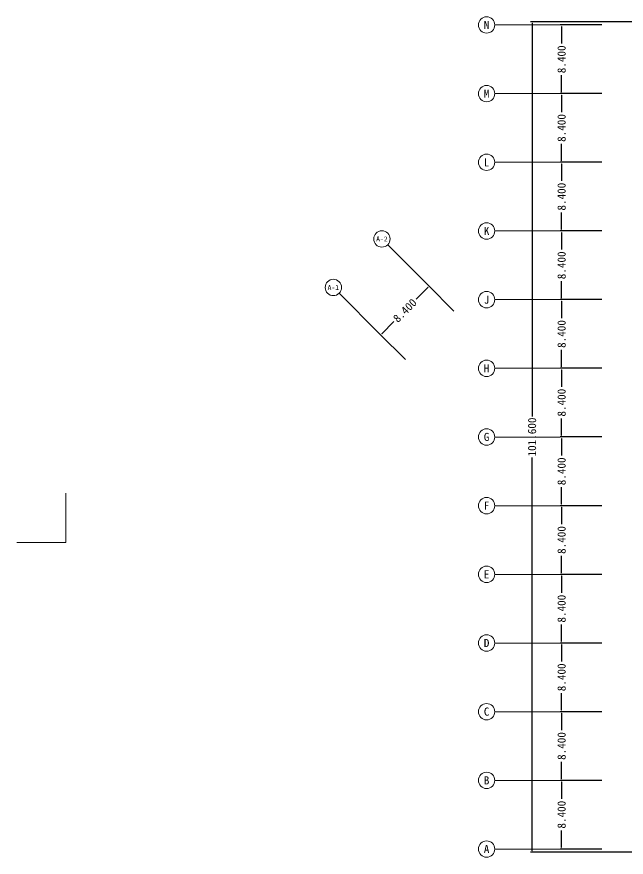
# Model space of a CAD drawing. Header units: metres. Extents: x -302 to 587, y -65 to 94.
# Drawn here: x 138.9 to 213.5, y -33.2 to 69.6 of the extents above; entities that cross this region are included whole.
import ezdxf

# ---------------------------------------------------------------- set-up
doc = ezdxf.new("R2010")
doc.units = ezdxf.units.M
doc.layers.add('PUB_TEXT', color=7, linetype='Continuous', lineweight=9)
doc.styles.add('mystyle', font='', dxfattribs={"height": 1})
doc.styles.get('mystyle').set_extended_font_data('SimSun')
doc.dimstyles.new('myyyy', dxfattribs={"dimtxt": 1, "dimasz": 0.18, "dimexe": 0.18, "dimexo": 0.0625, "dimgap": 0.09, "dimtad": 0, "dimtoh": 1, "dimdec": 3, "dimrnd": 0.001, "dimzin": 0, "dimdsep": 46, "dimtxsty": 'Standard', "dimcen": 0.09, "dimadec": 0, "dimazin": 0, "dimtfac": 1, "dimtdec": 3, "dimtofl": 0, "dimtmove": 0, "dimatfit": 3, "dimfxl": 1, "dimtolj": 1, "dimtzin": 0, "dimarcsym": 0})

# ---------------------------------------------------------------- blocks, each defined once
blk = doc.blocks.new('*D91')
at = {"layer": 'Defpoints', "color": 0, "ltscale": 0.05, "transparency": 16777216}
for p in [(210.55, 68.56), (205.58, 60.16), (210.55, 60.16)]:
    blk.add_point(p, dxfattribs=at)
at = {"layer": 'PUB_TEXT', "color": 0, "lineweight": -2, "ltscale": 0.05, "transparency": 16777216}
for p, q in [((210.49, 68.56), (205.4, 68.56)), ((205.58, 68.38), (205.58, 66.28)), ((205.58, 60.34), (205.58, 62.44)), ((210.49, 60.16), (205.4, 60.16))]:
    blk.add_line(p, q, dxfattribs=at)
at = {"layer": 'PUB_TEXT', "color": 0, "ltscale": 0.05, "transparency": 16777216}
for points in [[(205.55, 68.38), (205.61, 68.38), (205.58, 68.56)], [(205.55, 60.34), (205.61, 60.34), (205.58, 60.16)]]:
    blk.add_solid(points, dxfattribs=at)
at = {"layer": 'PUB_TEXT', "color": 0, "ltscale": 0.05, "transparency": 16777216, "insert": (205.58, 64.36), "char_height": 1, "attachment_point": 5, "rotation": 90}
blk.add_mtext('\\A1;8.400', dxfattribs=at)
blk = doc.blocks.new('*D83')
at = {"layer": 'Defpoints', "color": 0, "ltscale": 0.05, "transparency": 16777216}
for p in [(210.55, 60.16), (205.58, 51.76), (210.55, 51.76)]:
    blk.add_point(p, dxfattribs=at)
at = {"layer": 'PUB_TEXT', "color": 0, "lineweight": -2, "ltscale": 0.05, "transparency": 16777216}
for p, q in [((210.49, 60.16), (205.4, 60.16)), ((205.58, 59.98), (205.58, 57.88)), ((205.58, 51.94), (205.58, 54.04)), ((210.49, 51.76), (205.4, 51.76))]:
    blk.add_line(p, q, dxfattribs=at)
at = {"layer": 'PUB_TEXT', "color": 0, "ltscale": 0.05, "transparency": 16777216}
for points in [[(205.55, 59.98), (205.61, 59.98), (205.58, 60.16)], [(205.55, 51.94), (205.61, 51.94), (205.58, 51.76)]]:
    blk.add_solid(points, dxfattribs=at)
at = {"layer": 'PUB_TEXT', "color": 0, "ltscale": 0.05, "transparency": 16777216, "insert": (205.58, 55.96), "char_height": 1, "attachment_point": 5, "rotation": 90}
blk.add_mtext('\\A1;8.400', dxfattribs=at)
blk = doc.blocks.new('*D84')
at = {"layer": 'Defpoints', "color": 0, "ltscale": 0.05, "transparency": 16777216}
for p in [(210.55, 51.76), (205.58, 43.36), (210.55, 43.36)]:
    blk.add_point(p, dxfattribs=at)
at = {"layer": 'PUB_TEXT', "color": 0, "lineweight": -2, "ltscale": 0.05, "transparency": 16777216}
for p, q in [((210.49, 51.76), (205.4, 51.76)), ((205.58, 51.58), (205.58, 49.48)), ((205.58, 43.54), (205.58, 45.64)), ((210.49, 43.36), (205.4, 43.36))]:
    blk.add_line(p, q, dxfattribs=at)
at = {"layer": 'PUB_TEXT', "color": 0, "ltscale": 0.05, "transparency": 16777216}
for points in [[(205.55, 51.58), (205.61, 51.58), (205.58, 51.76)], [(205.55, 43.54), (205.61, 43.54), (205.58, 43.36)]]:
    blk.add_solid(points, dxfattribs=at)
at = {"layer": 'PUB_TEXT', "color": 0, "ltscale": 0.05, "transparency": 16777216, "insert": (205.58, 47.56), "char_height": 1, "attachment_point": 5, "rotation": 90}
blk.add_mtext('\\A1;8.400', dxfattribs=at)
blk = doc.blocks.new('*D85')
at = {"layer": 'Defpoints', "color": 0, "ltscale": 0.05, "transparency": 16777216}
for p in [(210.55, 43.36), (205.58, 34.96), (210.55, 34.96)]:
    blk.add_point(p, dxfattribs=at)
at = {"layer": 'PUB_TEXT', "color": 0, "lineweight": -2, "ltscale": 0.05, "transparency": 16777216}
for p, q in [((210.49, 43.36), (205.4, 43.36)), ((205.58, 43.18), (205.58, 41.08)), ((205.58, 35.14), (205.58, 37.24)), ((210.49, 34.96), (205.4, 34.96))]:
    blk.add_line(p, q, dxfattribs=at)
at = {"layer": 'PUB_TEXT', "color": 0, "ltscale": 0.05, "transparency": 16777216}
for points in [[(205.55, 43.18), (205.61, 43.18), (205.58, 43.36)], [(205.55, 35.14), (205.61, 35.14), (205.58, 34.96)]]:
    blk.add_solid(points, dxfattribs=at)
at = {"layer": 'PUB_TEXT', "color": 0, "ltscale": 0.05, "transparency": 16777216, "insert": (205.58, 39.16), "char_height": 1, "attachment_point": 5, "rotation": 90}
blk.add_mtext('\\A1;8.400', dxfattribs=at)
blk = doc.blocks.new('*D86')
at = {"layer": 'Defpoints', "color": 0, "ltscale": 0.05, "transparency": 16777216}
for p in [(210.55, 34.96), (205.58, 26.56), (210.55, 26.56)]:
    blk.add_point(p, dxfattribs=at)
at = {"layer": 'PUB_TEXT', "color": 0, "lineweight": -2, "ltscale": 0.05, "transparency": 16777216}
for p, q in [((210.49, 34.96), (205.4, 34.96)), ((205.58, 34.78), (205.58, 32.68)), ((205.58, 26.74), (205.58, 28.84)), ((210.49, 26.56), (205.4, 26.56))]:
    blk.add_line(p, q, dxfattribs=at)
at = {"layer": 'PUB_TEXT', "color": 0, "ltscale": 0.05, "transparency": 16777216}
for points in [[(205.55, 34.78), (205.61, 34.78), (205.58, 34.96)], [(205.55, 26.74), (205.61, 26.74), (205.58, 26.56)]]:
    blk.add_solid(points, dxfattribs=at)
at = {"layer": 'PUB_TEXT', "color": 0, "ltscale": 0.05, "transparency": 16777216, "insert": (205.58, 30.76), "char_height": 1, "attachment_point": 5, "rotation": 90}
blk.add_mtext('\\A1;8.400', dxfattribs=at)
blk = doc.blocks.new('*D87')
at = {"layer": 'Defpoints', "color": 0, "ltscale": 0.05, "transparency": 16777216}
for p in [(210.55, 26.56), (205.58, 18.16), (210.55, 18.16)]:
    blk.add_point(p, dxfattribs=at)
at = {"layer": 'PUB_TEXT', "color": 0, "lineweight": -2, "ltscale": 0.05, "transparency": 16777216}
for p, q in [((210.49, 26.56), (205.4, 26.56)), ((205.58, 26.38), (205.58, 24.28)), ((205.58, 18.34), (205.58, 20.44)), ((210.49, 18.16), (205.4, 18.16))]:
    blk.add_line(p, q, dxfattribs=at)
at = {"layer": 'PUB_TEXT', "color": 0, "ltscale": 0.05, "transparency": 16777216}
for points in [[(205.55, 26.38), (205.61, 26.38), (205.58, 26.56)], [(205.55, 18.34), (205.61, 18.34), (205.58, 18.16)]]:
    blk.add_solid(points, dxfattribs=at)
at = {"layer": 'PUB_TEXT', "color": 0, "ltscale": 0.05, "transparency": 16777216, "insert": (205.58, 22.36), "char_height": 1, "attachment_point": 5, "rotation": 90}
blk.add_mtext('\\A1;8.400', dxfattribs=at)
blk = doc.blocks.new('*D88')
at = {"layer": 'Defpoints', "color": 0, "ltscale": 0.05, "transparency": 16777216}
for p in [(210.55, 18.16), (205.58, 9.76), (210.55, 9.76)]:
    blk.add_point(p, dxfattribs=at)
at = {"layer": 'PUB_TEXT', "color": 0, "lineweight": -2, "ltscale": 0.05, "transparency": 16777216}
for p, q in [((210.49, 18.16), (205.4, 18.16)), ((205.58, 17.98), (205.58, 15.88)), ((205.58, 9.94), (205.58, 12.04)), ((210.49, 9.76), (205.4, 9.76))]:
    blk.add_line(p, q, dxfattribs=at)
at = {"layer": 'PUB_TEXT', "color": 0, "ltscale": 0.05, "transparency": 16777216}
for points in [[(205.55, 17.98), (205.61, 17.98), (205.58, 18.16)], [(205.55, 9.94), (205.61, 9.94), (205.58, 9.76)]]:
    blk.add_solid(points, dxfattribs=at)
at = {"layer": 'PUB_TEXT', "color": 0, "ltscale": 0.05, "transparency": 16777216, "insert": (205.58, 13.96), "char_height": 1, "attachment_point": 5, "rotation": 90}
blk.add_mtext('\\A1;8.400', dxfattribs=at)
blk = doc.blocks.new('*D89')
at = {"layer": 'Defpoints', "color": 0, "ltscale": 0.05, "transparency": 16777216}
for p in [(210.55, 9.76), (205.58, 1.36), (210.55, 1.36)]:
    blk.add_point(p, dxfattribs=at)
at = {"layer": 'PUB_TEXT', "color": 0, "lineweight": -2, "ltscale": 0.05, "transparency": 16777216}
for p, q in [((210.49, 9.76), (205.4, 9.76)), ((205.58, 9.58), (205.58, 7.48)), ((205.58, 1.54), (205.58, 3.64)), ((210.49, 1.36), (205.4, 1.36))]:
    blk.add_line(p, q, dxfattribs=at)
at = {"layer": 'PUB_TEXT', "color": 0, "ltscale": 0.05, "transparency": 16777216}
for points in [[(205.55, 9.58), (205.61, 9.58), (205.58, 9.76)], [(205.55, 1.54), (205.61, 1.54), (205.58, 1.36)]]:
    blk.add_solid(points, dxfattribs=at)
at = {"layer": 'PUB_TEXT', "color": 0, "ltscale": 0.05, "transparency": 16777216, "insert": (205.58, 5.56), "char_height": 1, "attachment_point": 5, "rotation": 90}
blk.add_mtext('\\A1;8.400', dxfattribs=at)
blk = doc.blocks.new('*D79')
at = {"layer": 'Defpoints', "color": 0, "ltscale": 0.05, "transparency": 16777216}
for p in [(210.55, 1.36), (205.58, -7.04), (210.55, -7.04)]:
    blk.add_point(p, dxfattribs=at)
at = {"layer": 'PUB_TEXT', "color": 0, "lineweight": -2, "ltscale": 0.05, "transparency": 16777216}
for p, q in [((210.49, 1.36), (205.4, 1.36)), ((205.58, 1.18), (205.58, -0.92)), ((205.58, -6.86), (205.58, -4.76)), ((210.49, -7.04), (205.4, -7.04))]:
    blk.add_line(p, q, dxfattribs=at)
at = {"layer": 'PUB_TEXT', "color": 0, "ltscale": 0.05, "transparency": 16777216}
for points in [[(205.55, 1.18), (205.61, 1.18), (205.58, 1.36)], [(205.55, -6.86), (205.61, -6.86), (205.58, -7.04)]]:
    blk.add_solid(points, dxfattribs=at)
at = {"layer": 'PUB_TEXT', "color": 0, "ltscale": 0.05, "transparency": 16777216, "insert": (205.58, -2.84), "char_height": 1, "attachment_point": 5, "rotation": 90}
blk.add_mtext('\\A1;8.400', dxfattribs=at)
blk = doc.blocks.new('*D80')
at = {"layer": 'Defpoints', "color": 0, "ltscale": 0.05, "transparency": 16777216}
for p in [(210.55, -7.04), (205.58, -15.44), (210.55, -15.44)]:
    blk.add_point(p, dxfattribs=at)
at = {"layer": 'PUB_TEXT', "color": 0, "lineweight": -2, "ltscale": 0.05, "transparency": 16777216}
for p, q in [((210.49, -7.04), (205.4, -7.04)), ((205.58, -7.22), (205.58, -9.32)), ((205.58, -15.26), (205.58, -13.16)), ((210.49, -15.44), (205.4, -15.44))]:
    blk.add_line(p, q, dxfattribs=at)
at = {"layer": 'PUB_TEXT', "color": 0, "ltscale": 0.05, "transparency": 16777216}
for points in [[(205.55, -7.22), (205.61, -7.22), (205.58, -7.04)], [(205.55, -15.26), (205.61, -15.26), (205.58, -15.44)]]:
    blk.add_solid(points, dxfattribs=at)
at = {"layer": 'PUB_TEXT', "color": 0, "ltscale": 0.05, "transparency": 16777216, "insert": (205.58, -11.24), "char_height": 1, "attachment_point": 5, "rotation": 90}
blk.add_mtext('\\A1;8.400', dxfattribs=at)
blk = doc.blocks.new('*D81')
at = {"layer": 'Defpoints', "color": 0, "ltscale": 0.05, "transparency": 16777216}
for p in [(210.55, -15.44), (205.58, -23.84), (210.55, -23.84)]:
    blk.add_point(p, dxfattribs=at)
at = {"layer": 'PUB_TEXT', "color": 0, "lineweight": -2, "ltscale": 0.05, "transparency": 16777216}
for p, q in [((210.49, -15.44), (205.4, -15.44)), ((205.58, -15.62), (205.58, -17.72)), ((205.58, -23.66), (205.58, -21.56)), ((210.49, -23.84), (205.4, -23.84))]:
    blk.add_line(p, q, dxfattribs=at)
at = {"layer": 'PUB_TEXT', "color": 0, "ltscale": 0.05, "transparency": 16777216}
for points in [[(205.55, -15.62), (205.61, -15.62), (205.58, -15.44)], [(205.55, -23.66), (205.61, -23.66), (205.58, -23.84)]]:
    blk.add_solid(points, dxfattribs=at)
at = {"layer": 'PUB_TEXT', "color": 0, "ltscale": 0.05, "transparency": 16777216, "insert": (205.58, -19.64), "char_height": 1, "attachment_point": 5, "rotation": 90}
blk.add_mtext('\\A1;8.400', dxfattribs=at)
blk = doc.blocks.new('*D82')
at = {"layer": 'Defpoints', "color": 0, "ltscale": 0.05, "transparency": 16777216}
for p in [(210.55, -23.84), (205.58, -32.24), (210.55, -32.24)]:
    blk.add_point(p, dxfattribs=at)
at = {"layer": 'PUB_TEXT', "color": 0, "lineweight": -2, "ltscale": 0.05, "transparency": 16777216}
for p, q in [((210.49, -23.84), (205.4, -23.84)), ((205.58, -24.02), (205.58, -26.12)), ((205.58, -32.06), (205.58, -29.96)), ((210.49, -32.24), (205.4, -32.24))]:
    blk.add_line(p, q, dxfattribs=at)
at = {"layer": 'PUB_TEXT', "color": 0, "ltscale": 0.05, "transparency": 16777216}
for points in [[(205.55, -24.02), (205.61, -24.02), (205.58, -23.84)], [(205.55, -32.06), (205.61, -32.06), (205.58, -32.24)]]:
    blk.add_solid(points, dxfattribs=at)
at = {"layer": 'PUB_TEXT', "color": 0, "ltscale": 0.05, "transparency": 16777216, "insert": (205.58, -28.04), "char_height": 1, "attachment_point": 5, "rotation": 90}
blk.add_mtext('\\A1;8.400', dxfattribs=at)
blk = doc.blocks.new('*D90')
at = {"layer": 'Defpoints', "color": 0, "ltscale": 3, "transparency": 16777216}
for p in [(201.97, 68.96), (224.61, 68.96), (250.61, -32.64)]:
    blk.add_point(p, dxfattribs=at)
at = {"layer": 'PUB_TEXT', "color": 0, "lineweight": -2, "ltscale": 3, "transparency": 16777216}
for p, q in [((224.55, 68.96), (201.79, 68.96)), ((201.97, 68.78), (201.97, 20.67)), ((201.97, -32.46), (201.97, 15.65)), ((250.55, -32.64), (201.79, -32.64))]:
    blk.add_line(p, q, dxfattribs=at)
at = {"layer": 'PUB_TEXT', "color": 0, "ltscale": 3, "transparency": 16777216}
for points in [[(201.94, 68.78), (202, 68.78), (201.97, 68.96)], [(201.94, -32.46), (202, -32.46), (201.97, -32.64)]]:
    blk.add_solid(points, dxfattribs=at)
at = {"layer": 'PUB_TEXT', "color": 0, "ltscale": 3, "transparency": 16777216, "insert": (201.97, 18.16), "char_height": 1, "attachment_point": 5, "rotation": 90}
blk.add_mtext('\\A1;101.600', dxfattribs=at)
blk = doc.blocks.new('*D95')
at = {"layer": 'Defpoints', "color": 0, "ltscale": 3, "transparency": 16777216}
for p in [(192.45, 33.53), (183.44, 30.67), (186.51, 27.59)]:
    blk.add_point(p, dxfattribs=at)
at = {"layer": 'PUB_TEXT', "color": 0, "lineweight": -2, "ltscale": 3, "transparency": 16777216}
for p, q in [((189.25, 36.48), (187.77, 35)), ((192.41, 33.57), (189.25, 36.73)), ((183.57, 30.79), (185.05, 32.28)), ((186.47, 27.63), (183.31, 30.79))]:
    blk.add_line(p, q, dxfattribs=at)
at = {"layer": 'PUB_TEXT', "color": 0, "ltscale": 3, "transparency": 16777216}
for points in [[(189.23, 36.5), (189.27, 36.46), (189.38, 36.6)], [(183.55, 30.81), (183.59, 30.77), (183.44, 30.67)]]:
    blk.add_solid(points, dxfattribs=at)
at = {"layer": 'PUB_TEXT', "color": 0, "ltscale": 3, "transparency": 16777216, "insert": (186.41, 33.64), "char_height": 1, "attachment_point": 5, "rotation": 45}
blk.add_mtext('\\A1;8.400', dxfattribs=at)

msp = doc.modelspace()

# ---------------------------------------------------------------- linework, layer by layer
at = {"layer": 'PUB_TEXT', "ltscale": 3}
for p, q in [((205.4027, 68.5598), (197.4027, 68.5598)), ((205.4027, 60.1598), (197.4027, 60.1598)), ((205.4027, 51.7598), (197.4027, 51.7598)), ((205.4027, 43.3598), (197.4027, 43.3598)), ((184.3026, 41.682), (189.2523, 36.7322)), ((178.3629, 35.7423), (183.3126, 30.7925)), ((205.4027, 34.9598), (197.4027, 34.9598)), ((205.4027, 26.5598), (197.4027, 26.5598)), ((205.4027, 18.1598), (197.4027, 18.1598)), ((205.4027, 9.7598), (197.4027, 9.7598)), ((205.4027, 1.3598), (197.4027, 1.3598)), ((205.4027, -7.0402), (197.4027, -7.0402)), ((205.4027, -15.4402), (197.4027, -15.4402)), ((205.4027, -23.8402), (197.4027, -23.8402)), ((205.4027, -32.2402), (197.4027, -32.2402))]:
    msp.add_line(p, q, dxfattribs=at)
msp.add_lwpolyline([(144.9309, 11.2724), (144.9309, 5.2724), (138.9309, 5.2724)], dxfattribs=at)
for centre in [(196.4027, 68.5598), (196.4027, 60.1598), (196.4027, 51.7598), (196.4027, 43.3598), (183.5955, 42.3891), (177.6558, 36.4494), (196.4027, 34.9598), (196.4027, 26.5598), (196.4027, 18.1598), (196.4027, 9.7598), (196.4027, 1.3598), (196.4027, -7.0402), (196.4027, -15.4402), (196.4027, -23.8402), (196.4027, -32.2402)]:
    msp.add_circle(centre, 1, dxfattribs=at)

# ---------------------------------------------------------------- texts
at = {"layer": 'PUB_TEXT', "ltscale": 3, "attachment_point": 5, "style": 'mystyle'}
for s, width, insert, char_height in [('N', 1.774604, (196.4027, 68.5598), 1), ('M', 1.774604, (196.4027, 60.1598), 1), ('L', 1.774604, (196.4027, 51.7598), 1), ('K', 1.774604, (196.4027, 43.3598), 1), ('{\\fSimSun|b0|i0|c134|p2;A-}2', 2.350701, (183.5955, 42.3891), 0.6), ('A-1', 2.350701, (177.6558, 36.4494), 0.6), ('J', 1.774604, (196.4027, 34.9598), 1), ('H', 1.774604, (196.4027, 26.5598), 1), ('G', 1.774604, (196.4027, 18.1598), 1), ('F', 1.774604, (196.4027, 9.7598), 1), ('E', 1.774604, (196.4027, 1.3598), 1), ('D', 1.774604, (196.4027, -7.0402), 1), ('C', 1.774604, (196.4027, -15.4402), 1), ('B', 1.774604, (196.4027, -23.8402), 1), ('A', 1.774604, (196.4027, -32.2402), 1)]:
    msp.add_mtext_dynamic_manual_height_columns(s, width=width, gutter_width=5, heights=[0], dxfattribs=dict(at, insert=insert, char_height=char_height))

# ---------------------------------------------------------------- dimensions: what is measured, and where the dimension line sits
at = {"layer": 'PUB_TEXT', "ltscale": 3}
dim = msp.add_linear_dim(base=(201.9673, 68.9598), p1=(250.6136, -32.6402), p2=(224.6136, 68.9598), angle=270, dimstyle='myyyy', dxfattribs=at)
dim.commit()
dim.dimension.update_dxf_attribs({"geometry": '*D90', "text_midpoint": (201.9673, 18.1598)})
at = {"layer": 'PUB_TEXT', "ltscale": 0.05}
for base, p1, p2, picture, middle in [((205.5827, 60.1598), (210.5486, 68.5598), (210.5486, 60.1598), '*D91', (205.5827, 64.3598)), ((205.5827, 51.7598), (210.5486, 60.1598), (210.5486, 51.7598), '*D83', (205.5827, 55.9598)), ((205.5827, 43.3598), (210.5486, 51.7598), (210.5486, 43.3598), '*D84', (205.5827, 47.5598)), ((205.5827, 34.9598), (210.5486, 43.3598), (210.5486, 34.9598), '*D85', (205.5827, 39.1598)), ((205.5827, 26.5598), (210.5486, 34.9598), (210.5486, 26.5598), '*D86', (205.5827, 30.7598)), ((205.5827, 18.1598), (210.5486, 26.5598), (210.5486, 18.1598), '*D87', (205.5827, 22.3598)), ((205.5827, 9.7598), (210.5486, 18.1598), (210.5486, 9.7598), '*D88', (205.5827, 13.9598)), ((205.5827, 1.3598), (210.5486, 9.7598), (210.5486, 1.3598), '*D89', (205.5827, 5.5598)), ((205.5827, -7.0402), (210.5486, 1.3598), (210.5486, -7.0402), '*D79', (205.5827, -2.8402)), ((205.5827, -15.4402), (210.5486, -7.0402), (210.5486, -15.4402), '*D80', (205.5827, -11.2402)), ((205.5827, -23.8402), (210.5486, -15.4402), (210.5486, -23.8402), '*D81', (205.5827, -19.6402)), ((205.5827, -32.2402), (210.5486, -23.8402), (210.5486, -32.2402), '*D82', (205.5827, -28.0402))]:
    dim = msp.add_linear_dim(base=base, p1=p1, p2=p2, angle=270, dimstyle='myyyy', dxfattribs=at)
    dim.commit()
    dim.dimension.update_dxf_attribs({"geometry": picture, "text_midpoint": middle})
at = {"layer": 'PUB_TEXT', "ltscale": 3}
dim = msp.add_aligned_dim(p1=(192.4543, 33.5302), p2=(186.5146, 27.5905), distance=-4.3483, dimstyle='myyyy', dxfattribs=at)
dim.commit()
dim.dimension.update_dxf_attribs({"geometry": '*D95', "text_midpoint": (186.4097, 33.6351)})

doc.saveas('drawing.dxf')
